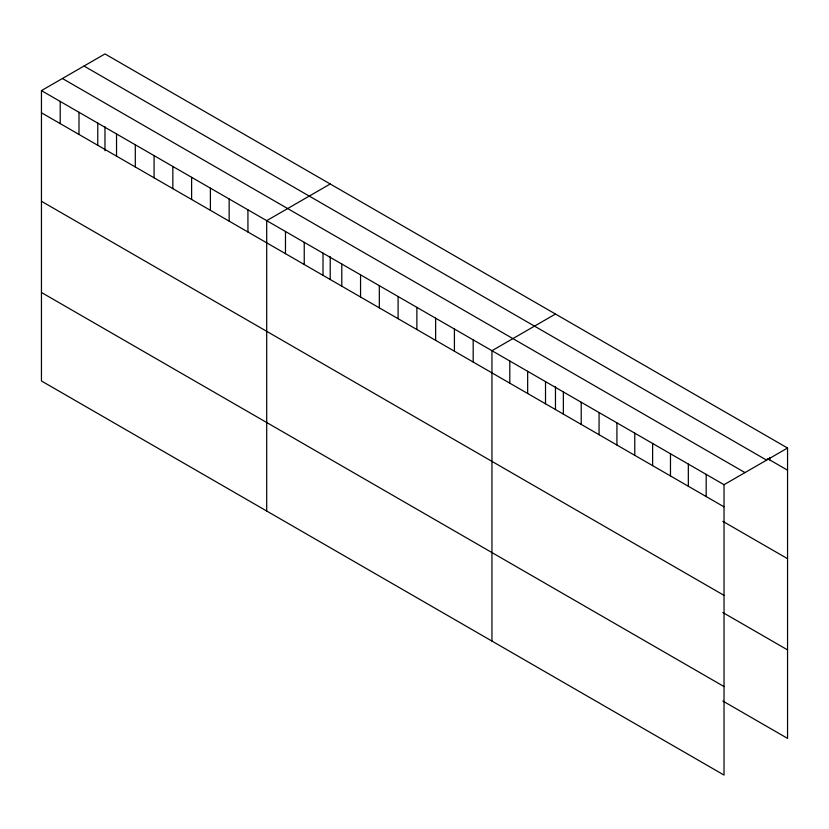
<?xml version="1.0" encoding="UTF-8"?>
<svg xmlns="http://www.w3.org/2000/svg" width="829" height="829" viewBox="0 0 829 829"><rect width="100%" height="100%" fill="white"/><g stroke="black" fill="none" stroke-linecap="round" stroke-linejoin="round"><path stroke-width="1.24" d="M41.45 90.61L724.028 484.696L724.028 775.063L41.45 380.977L41.45 90.61L104.972 53.937L787.55 448.023L787.55 738.39L722.836 701.023M330.222 183.986L266.7 220.659L266.7 511.027M555.471 314.036L491.949 350.708L491.949 641.076M724.028 484.696L787.55 448.023M767.467 458.592L787.55 470.188M84.009 66.04L766.587 460.126M62.413 78.506L744.991 472.592M41.45 112.785L724.028 506.861M722.836 521.337L787.55 558.694M41.45 201.281L724.028 595.367M722.836 612.527L787.55 649.884M41.45 292.471L724.028 686.557M769.695 457.421L769.695 459.888M706.184 474.385L706.184 496.561M688.329 464.085L688.329 486.25M670.474 453.774L670.474 475.939M652.62 443.463L652.62 465.639M634.765 433.163L634.765 455.328M616.921 422.852L616.921 445.028M599.066 412.541L599.066 434.717M581.212 402.241L581.212 424.407M563.357 391.93L563.357 414.106M555.471 386.78L555.471 409.536M545.513 381.63L545.513 403.796M527.658 371.319L527.658 393.485M509.804 361.009L509.804 383.185M473.183 339.869L473.183 362.035M454.416 329.03L454.416 351.206M435.639 318.191L435.639 340.367M416.873 307.352L416.873 329.527M398.096 296.523L398.096 318.688M379.33 285.684L379.33 307.849M360.553 274.845L360.553 297.01M341.786 264.005L341.786 286.181M330.222 256.731L330.222 279.487M323.009 253.166L323.009 275.342M304.243 242.327L304.243 264.503M285.477 231.498L285.477 253.664M247.933 209.82L247.933 231.996M229.156 198.981L229.156 221.156M210.39 188.142L210.39 210.317M191.613 177.313L191.613 199.478M172.846 166.474L172.846 188.639M154.08 155.634L154.08 177.8M135.303 144.795L135.303 166.971M116.537 133.956L116.537 156.132M104.972 126.682L104.972 150.702M97.76 123.117L97.76 145.293M78.993 112.288L78.993 134.453M60.216 101.449L60.216 123.614"/></g></svg>
